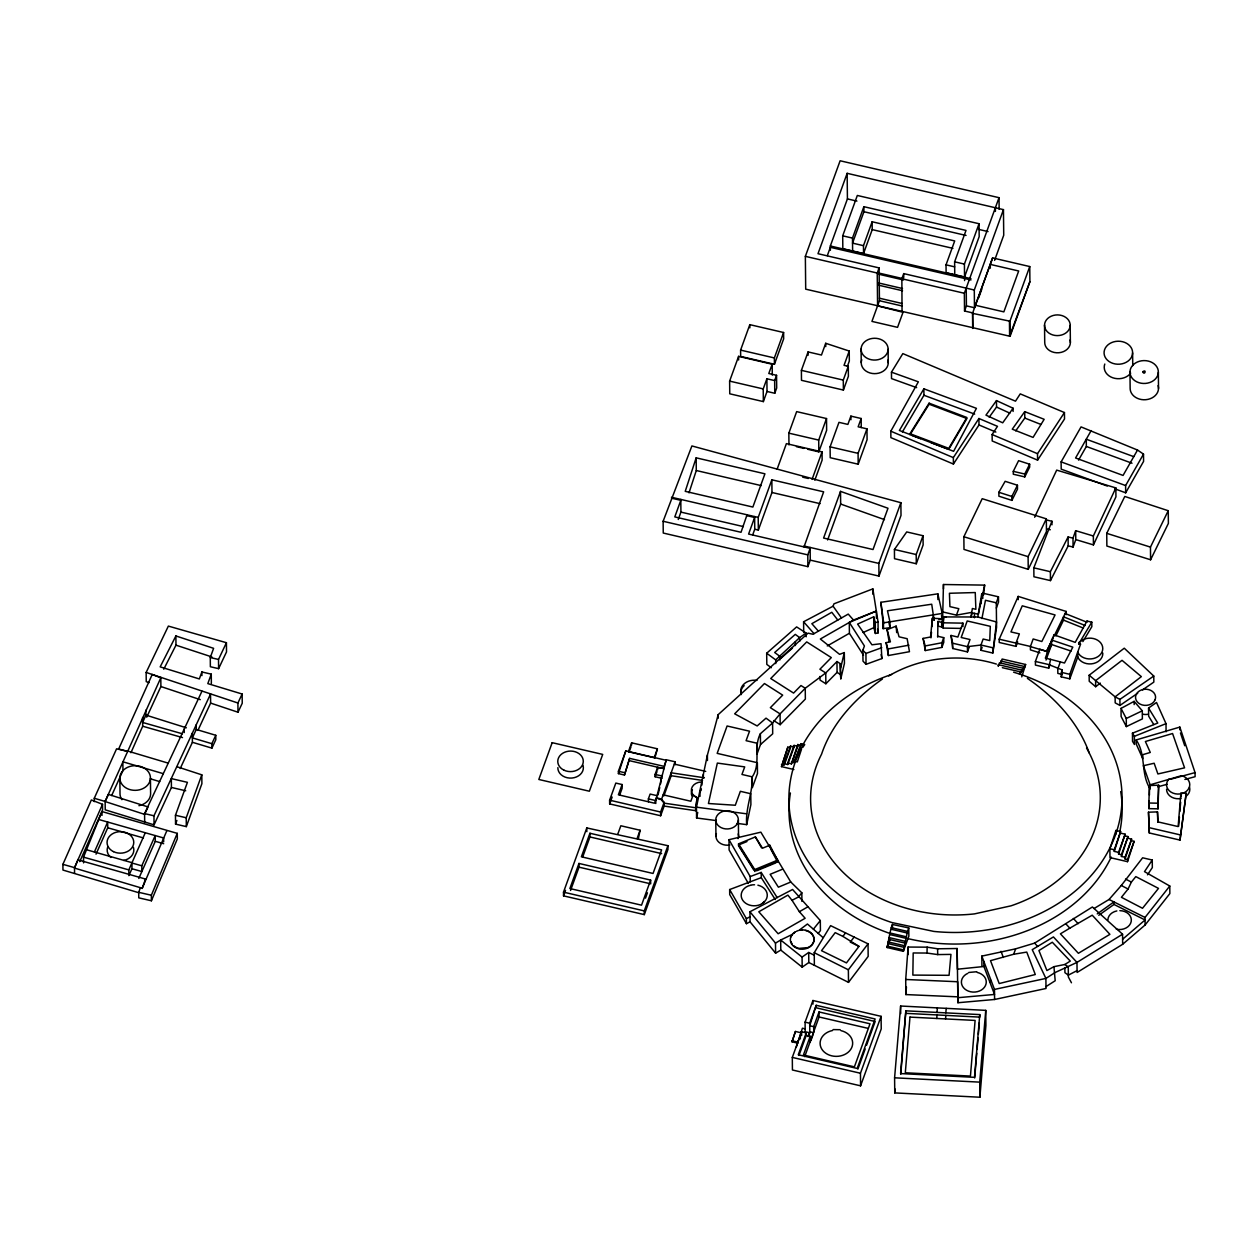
<?xml version="1.0" encoding="UTF-8"?>
<svg xmlns="http://www.w3.org/2000/svg" width="1258" height="1258" viewBox="0 0 1258 1258"><rect width="100%" height="100%" fill="white"/><g stroke="black" fill="none" stroke-linecap="round" stroke-linejoin="round"><path stroke-width="1.5" d="M927.036 953.045L913.182 952.966L912.852 975.092L949.067 975.312L950.954 954.397L937.697 954.586L927.036 953.045L927.13 947.164L908.087 947.054L905.713 979.479L905.87 994.575L957.825 996.839L957.668 981.743L905.713 979.479M937.682 637.146L937.933 621.468L941.676 622.348L941.723 626.971L937.981 626.107L937.933 621.468M946.158 617.159L942.698 616.357L943.453 584.514L984.668 585.112L983.552 594.877M1148.853 803.013L1149.497 785.542L1158.665 785.196L1158.052 808.831L1148.916 808.642L1148.853 803.013L1158.005 803.202L1158.052 808.831M1148.916 808.642L1149.199 800.89M1149.419 795.072L1149.497 785.542M1158.005 803.202L1158.665 785.196M905.87 994.575L906.436 986.932M1180.9 793.2L1178.133 826.569L1157.973 821.883L1157.486 811.882L1148.475 812.212L1149.309 832.969L1180.004 840.092L1186.2 793.311L1180.9 793.2L1180.947 796.912M1178.652 826.286L1179.422 817.008M1179.878 811.457L1180.649 802.179M894.595 1077.807L900.634 1006.023L985.753 1010.363L985.91 1025.459L979.888 1097.228L894.753 1092.903L894.595 1077.807L979.73 1082.132L979.888 1097.228M894.753 1092.903L895.083 1089.019M905.854 1010.834L900.586 1073.577L974.494 1077.335L979.762 1014.593L905.854 1010.834L900.775 1074.19M936.99 1012.423L937.367 1007.894M936.723 1018.477L937.021 1014.939M945.827 1012.863L946.205 1008.35M945.56 1018.917L945.843 1015.379M974.683 1077.949L976.758 1053.229M977.089 1049.424L978.032 1038.023M978.362 1034.218L979.322 1022.817M979.73 1082.132L985.753 1010.363M961.159 628.402L943.123 628.088L942.808 618.842L932.382 618.213L930.527 637.004L923.073 638.404L925.275 650.559L941.928 647.398L943.783 642.272L943.736 637.649L937.54 636.202M930.951 637.869L931.502 632.239M932.068 626.594L932.382 618.213M962.905 623.15L957.857 637.051L951.017 635.447L952.715 648.499L967.481 651.927L967.433 646.643L970.012 639.536L961.191 637.491L967.198 620.965L990.298 626.327L989.763 640.574L983.143 639.033L980.973 645.024L981.036 650.307L992.814 653.044L996.525 621.971L977.78 616.986L943.673 616.939L943.06 622.804L962.905 623.15L962.936 626.673M943.123 628.088L943.673 616.939M992.814 653.044L996.572 627.255L996.289 602.802L998.459 596.811L982.734 593.163L978.378 614.25L970.909 612.52L956.473 615.131L942.651 611.923M1180.004 840.092L1186.2 793.311M619.659 795.103L622.144 788.247L622.112 784.536L615.822 783.074L609.611 800.182L609.658 803.909L660.639 815.75L664.161 806.079L695.517 810.655L697.105 797.761L693.111 795.009L690.846 801.252L663.17 794.836M695.517 810.655L697.105 797.761M977.78 616.986L981.743 593.776L982.75 594.012L984.668 585.112M980.878 603.793L981.492 600.066M981.916 618.574L985.47 600.286L996.289 602.802M715.849 820.53L696.57 817.983L696.46 807.164L707.389 755.115L718.192 714.638L808.061 633.136L812.951 634.268L848.238 614.093L853.49 620.052L876.339 611.089L872.848 588.886L833.944 603.824L833.095 606.199L803.595 621.766L803.705 632.585M696.57 817.983L697.734 812.432M737.046 823.361L746.686 824.635C745.271 808.407 752.756 793.122 752.237 776.846C761.389 763.527 753.07 747.331 760.382 733.713L772.585 722.988L780.07 713.868L805.246 688.252L825.751 672.951L836.963 661.551L840.297 663.674L840.8 678.801L844.433 663.406L844.307 652.587L839.589 654.349L820.342 639.017L853.49 620.052M746.686 824.635L750.9 804.554L750.79 793.735L740.349 791.313L735.301 805.246L708.443 803.516L717.343 763.071L744.705 766.893L741.953 774.456L752.237 776.846L752.347 787.665L757.473 773.528L757.363 762.71L717.17 753.369L727.093 725.992L749.532 731.197L746.088 740.679L756.939 743.195L757.049 754.014L760.492 744.532L760.382 733.713M675.169 764.738L675.137 761.813L666.253 759.753L655.764 800.575L648.389 798.861L650.134 794.065L657.148 795.685M658.028 794.93L659.742 787.539M660.592 783.86L661.834 775.4M840.69 667.982L844.307 652.587M941.676 622.348L942.808 618.842M941.723 626.971L942.855 623.465M696.161 457.833L685.233 491.343L752.866 507.053L764.927 473.81L696.161 457.833L696.287 470.523L689.007 492.853M801.519 749.17L797.305 761.923L794.223 761.2L801.126 743.745L804.743 744.594L802.588 747.645M1109.886 848.741L1115.94 830.453L1120.611 831.538L1114.305 851.383L1118.551 852.358L1118.566 854.072L1121.413 854.732L1121.444 856.446L1125.029 857.28L1125.045 858.947L1127.498 859.513L1127.514 861.667L1109.981 857.594L1109.886 848.741L1114.289 849.763L1114.305 851.383M1114.289 849.763L1120.611 831.538M83.563 862.894L83.515 857.154L101.977 811.552L177.268 833.362L177.331 838.897L151.416 900.775L138.773 897.85L138.71 892.315L140.393 887.692L142.201 888.227L74.505 868.083L78.122 859.45M211.36 683.346L211.265 674.146L201.878 671.961L199.346 678.943L160.175 666.882L175.884 635.95L213.608 648.326L210.275 657.541L210.369 666.74L218.609 668.658L226.519 651.927L226.424 642.712L168.368 626.091L146.148 672.448L146.243 681.647L149.183 682.622M211.265 674.146L207.822 683.613L242.134 694.023L242.244 703.222L237.998 712.217L210.621 703.096L210.526 693.881M142.201 888.227L166.827 830.736M142.201 888.478L145.613 878.823M176.875 766.688L201.799 774.834L201.893 783.687L186.326 826.616L175.554 824.116L175.46 815.263L187.411 782.334L171.34 778.608L171.418 787.461L154.058 824.855L105.232 809.837L105.137 801.44L160.804 677.826L152.014 674.398M175.554 824.116L176.891 820.452M186.326 826.616L186.231 817.763L201.799 774.834M810.262 560.125L807.903 566.65L663.249 533.046L663.123 521.268L691.9 445.945L900.87 502.713L901.011 515.387L878.98 576.085L810.262 560.125L810.136 547.45M678.251 519.475L680.924 512.1L680.798 499.426M740.6 350.101L749.815 324.658L783.592 332.505L783.655 338.842L774.441 364.285L740.663 356.439L740.6 350.101L774.362 357.948L774.441 364.285M767.018 391.458L774.771 393.267L774.645 380.576L766.893 378.784L767.018 391.458L763.354 401.601L729.75 393.801L729.624 381.111L738.603 356.36L772.176 364.238L772.286 375.104M563.505 892.142L586.794 827.937L667.919 845.706L667.951 849.433L644.3 914.613L563.537 895.869L563.505 892.142L644.269 910.902L644.3 914.613M563.537 895.869L565.534 890.365M578.963 863.444L569.874 888.541L641.533 905.178L650.638 880.097L578.963 863.444L579.01 867.171L570.55 890.46M589.923 833.252L581.369 856.808L653.044 873.461L661.598 849.889L589.923 833.252L589.955 836.963L582.721 856.918M618.417 771.248L625.792 750.9L666.253 760.304L664.051 766.358L629.629 758.37L624.471 775.022L618.433 773.623L618.417 771.248L624.44 772.648M618.433 773.623L625.792 750.9M609.658 803.909L612.143 797.069M657.399 748.809L654.176 757.709L628.402 751.718L631.626 742.833L657.399 748.809L654.852 758.087M629.063 752.095L630.997 746.765M763.354 401.601L763.213 388.926L766.893 378.784M772.176 364.238L768.795 373.516L776.548 375.309L776.689 387.999L774.771 393.267M774.362 357.948L783.592 332.505M624.471 775.022L629.629 758.37M622.112 784.536L618.386 794.804L654.522 803.202L656.456 797.855L661.346 799.003L664.114 802.352L664.161 806.079M994.591 260.375L1003.727 235.215L1003.459 209.63L847.153 173.321L817.999 253.707L879.09 267.907L879.436 300.725L871.936 321.403L897.552 327.347L903.197 311.811M774.645 380.576L776.548 375.309M830.374 250.279L830.343 246.002L847.42 198.906L847.153 173.321M827.324 255.657L830.343 247.307L970.972 279.968M617.82 834.07L620.839 825.767L640.086 830.249L638.325 838.944M842.703 235.828L857.327 195.462L979.054 223.735L979.18 236.614L964.54 276.964L946.11 272.687L946.032 264.84L954.696 240.938L872.14 221.77L863.475 245.672L863.554 253.518L842.829 248.707L842.703 235.828L852.484 238.092L852.625 250.971M747.032 514.805L741.025 532.291L674.791 516.912L680.814 500.322L671.505 498.168M849.229 351.045L844.039 365.339L848.285 366.314L848.395 376.284L843.395 390.059L801.488 380.325L801.393 370.355L808.076 351.925L821.458 355.039L825.704 343.292L849.229 351.045L849.323 361.015L847.389 366.377M661.865 778.325L655.119 776.752L655.104 774.393L657.604 767.474L663.469 768.292M655.119 776.752L657.006 771.579M852.484 238.092L863.869 206.689L966.002 230.418L954.618 261.821L954.759 274.7M863.869 206.689L863.931 211.721L852.531 243.124L863.475 245.672M637.083 838.536L640.086 830.249M754.627 516.566L754.753 529.241L758.338 530.074L758.212 517.4L771.846 479.801L823.644 491.831L804.004 546.931M788.97 444.923L788.845 433.145L796.66 411.618L826.522 418.552L826.632 430.33L818.832 451.858L807.636 449.248M752.74 534.776L754.753 529.241M777.098 469.25L786.392 443.634L822.04 451.905L822.134 460.066L814.822 480.194M758.338 530.074L771.972 492.491L771.846 479.801M695.485 807.73L664.13 803.154L661.362 799.805L675.137 761.813M663.862 795.921L671.19 775.73L671.159 772.805L704.37 777.79M660.639 815.75L660.607 812.023L664.114 802.352M863.554 253.518L872.219 229.616L872.14 221.77M645.48 898.149L647.43 892.787M644.269 910.902L667.919 845.706M966.223 288.129L966.411 305.867L974.478 307.738L974.29 290.016L903.731 273.615L901.86 278.757L902.049 312.047L877.581 305.867L877.235 273.033L879.09 267.907M818.832 451.858L818.706 440.08L826.522 418.552M843.395 390.059L843.285 380.089L848.285 366.314M812.086 479.361L822.04 451.905M861.164 418.505L858.145 426.808L866.966 428.852L867.077 439.718L858.192 464.202L830.217 457.708L830.091 446.842L838.976 422.342L847.876 424.418L850.88 416.115L861.164 418.505L861.258 427.563M807.903 566.65L807.778 554.872L810.136 548.346L748.604 534.068L754.627 517.463L747.048 515.701M840.517 491.375L823.597 538.047L873.021 549.526L887.991 508.248L840.517 491.375L840.659 504.049L827.622 539.949M858.192 464.202L858.082 453.336L866.966 428.852M793.861 769.503L781.485 766.625L787.838 747.142L790.496 747.755L784.756 763.575M781.485 766.625L787.838 747.142M964.587 280.597L964.414 264.086L979.054 223.735M784.096 763.669L790.48 746.088L794.097 746.938L787.728 764.518L784.096 763.669L784.111 765.336L781.47 764.722M787.712 763.008L794.081 745.428L797.792 746.293L791.424 763.858L787.712 763.008L787.728 764.518M791.424 763.858L797.776 744.532L801.142 745.302L801.126 743.745M972.859 327.992L972.701 312.896L964.54 311.009L964.351 293.271L999.025 197.679L840.124 160.772L805.356 256.349L805.702 289.167L1010.095 336.295L1029.909 281.65L1029.752 266.554L992.562 257.906L974.478 307.738M964.54 311.009L966.411 305.867M974.29 290.016L1003.459 209.63M878.98 576.085L878.855 563.411L900.87 502.713M972.686 328.448L972.528 313.352L992.641 257.921M978.677 297.8L981.806 289.183M862.862 650.26L864.419 645.967L849.292 622.411L876.339 611.042L878.037 621.987L878.147 632.853L875.379 633.482L873.838 627.663L873.728 616.797L857.61 624.078L871.951 644.804L881.04 643.703L881.874 658.563L866.039 664.318L862.988 661.126L862.862 650.26L865.929 653.452L866.039 664.318M932.949 615.162L934.112 620.383L931.722 604.217L887.472 610.79L889.956 621.892L890.019 627.632L883.132 628.654L883.525 621.704L880.867 602.299L937.839 593.839L942.211 613.432L942.273 619.172L939.003 619.659M883.132 628.654L883.525 621.704M916.296 563.757L916.201 554.542L923.026 535.719L906.719 531.93L894.422 549.479L894.517 558.694L916.296 563.757L923.136 544.918L923.026 535.719M1010.095 336.295L1009.938 321.199L1029.752 266.554M797.729 1041.121L797.745 1043.134L792.037 1041.813L795.418 1031.466L801.126 1032.787M792.037 1041.813L795.418 1031.466M941.928 647.398L941.88 642.775L943.736 637.649M805.199 1032.724L805.089 1022.156L812.935 1000.503L881.087 1016.338L881.229 1028.918L860.582 1085.827L792.43 1069.992L792.304 1057.412L801.598 1031.764L806.221 1032.834L806.236 1035.35L798.956 1055.462M956.473 615.131L958.816 608.683L949.916 606.623L949.428 593.273L975.249 592.549L975.878 609.312L972.371 608.51L970.956 616.955L971.931 614.266M806.221 1032.834L798.264 1054.77L857.185 1068.451L875.128 1018.996L816.206 1005.299L809.696 1023.226L809.806 1032.787L808.642 1035.994M816.206 1005.299L809.727 1025.742L813.69 1026.67L813.753 1032.708L809.79 1031.78L808.045 1036.592M806.236 1035.35L810.215 1036.277L803.422 1055.006L854.402 1066.847L870.017 1023.792L819.037 1011.951L813.69 1026.67M804.711 1056.626L819.084 1016.983L819.037 1011.951M810.86 1040.712L813.171 1034.312M967.481 651.927L969.415 646.596M981.036 650.307L982.121 647.32M996.352 608.086L998.522 602.095L998.459 596.811M891.277 927.649L892.425 924.473L908.763 927.932L908.858 936.188L903.37 951.315L887.126 947.541L889.956 932.98L891.277 927.649L907.505 931.407L903.37 951.315M887.126 947.541L890.114 939.317M907.505 931.407L908.763 927.932M857.877 1069.143L865.19 1048.983M866.51 1045.319L875.159 1021.512L816.222 1007.815M860.582 1085.827L860.456 1073.247L881.087 1016.338M1066.171 614.706L1066.139 611.435L1018.209 596.402L999.198 639.206L999.229 642.476L1016.039 646.376L1017.675 641.879M1019.546 674.382L1020.458 671.866L1002.374 667.684M1021.763 676.867L1025.616 664.491L1002.123 659.035L1000.802 662.651L1000.786 661L1024.279 666.457L1023.006 669.948L1022.99 668.234L999.497 662.777L998.239 666.268L998.223 664.649L1021.716 670.105L1020.474 673.533L1020.458 671.866M1039.863 652.839L1030.428 649.883L1030.396 646.612L1033.164 638.97L1041.844 641.517L1055.069 614.958L1022.267 605.821L1010.945 631.925L1019.357 633.875L1016.008 643.105L1016.039 646.376M1022.99 668.234L1021.732 671.725L1021.716 670.105M1025.616 664.491L1024.295 668.108L1024.279 666.457M1046.735 520.041L1051.924 521.237L1033.824 567.845L1033.919 576.762L1050.477 580.598L1068.184 545.893L1073.09 547.026L1072.995 538.125L1075.684 530.687L1093.344 535.987L1093.438 544.903L1075.779 539.588L1075.684 530.687M1073.09 547.026L1075.779 539.588M1049.974 664.711L1048.716 668.171L1035.428 665.089L1035.397 661.456L1039.831 649.222L1046.514 651.314L1030.396 646.612M1046.011 660.041L1051.625 644.536L1051.578 640.008L1054.094 634.834L1075.213 642.366L1086.991 621.043L1091.787 622.16L1091.834 626.688L1082.871 641.596M1051.578 640.008L1072.807 647.147L1064.504 663.013L1050.572 659.349L1048.716 668.171M1060.274 662.038L1057.789 668.879L1057.836 673.407L1062.082 674.398L1061.186 676.835L1069.835 678.833L1077.76 657.006L1077.697 652.021L1078.908 654.129A12.926 10.41 -0.6 0 0 1097.652 656.818A12.926 10.41 -0.6 0 0 1099.429 641.533A12.926 10.41 -0.6 0 0 1080.37 641.501C1075.165 644.065 1083.861 645.055 1078.641 643.577M1061.186 676.835L1062.035 669.869L1048.685 664.554L1035.397 661.456M1069.835 678.833L1069.787 674.304L1080.606 644.033M989.889 982.168L990.628 980.139M1013.681 954.256L1026.764 952.086L1035.287 974.525L999.198 983.552L990.502 960.656L1013.681 954.256L1015.631 948.846L1034.611 943.123L1092.384 906.987L1122.561 934.207L1122.671 944.271L1077.084 972.481L1076.974 962.417L1053.418 936.927L1032.236 949.68L1045.901 978.425L1045.996 988.489L994.591 999.481L957.92 1002.736L957.149 948.516L937.603 948.784L927.13 947.164M1118.551 852.358L1125.139 834.196L1120.626 833.142M1118.566 854.072L1125.139 834.196M1121.413 854.732L1128.001 836.57L1125.155 835.91M1121.444 856.446L1128.001 836.57M1125.029 857.28L1131.618 839.117L1128.033 838.284M1125.045 858.947L1131.618 839.117M1127.498 859.513L1134.087 841.35L1131.634 840.769M1127.514 861.667L1134.087 841.35M794.93 761.011L800.45 747.048M151.416 900.775L151.353 895.24L177.268 833.362M138.616 892.677L62.963 870.064L62.9 864.34L91.347 799.962L102.511 804.302L102.574 810.026L79.757 861.62M74.568 873.366L74.505 867.627L102.511 804.302M118.551 749.265L152.029 674.901M145.865 710.172L145.912 715.094L142.641 722.454L182.473 733.807M130.926 752.74L142.689 726.228L142.594 717.532M94.397 851.98L107.669 822.04L107.732 827.78L96.017 854.182M86.236 849.653L132.011 862.689L131.933 868.728L128.866 875.631L128.819 869.891L145.283 832.749M131.933 868.728L141.855 871.542L141.792 865.803L155.206 835.579L155.269 841.303L138.789 878.461M94.319 801.645L94.271 798.28L116.585 748.809L127.703 751.403L118.551 748.966M111.663 795.543L122.954 770.541L122.859 761.782L163.304 773.67M146.73 717.17L160.898 686.538L160.804 677.323M154.058 824.855L153.963 815.797L210.526 694.039M196.217 724.828L196.264 729.451L192.364 737.88L211.863 743.698L211.91 748.133L192.411 742.299L192.301 733.241M180.208 768.544L192.411 742.299M197.899 730.458L210.621 703.096M211.863 743.698L215.763 735.285L196.264 729.451M211.91 748.133L215.81 739.704L215.763 735.285M1034.642 517.227L1056.689 470.115L1115.846 487.915L1115.94 496.816L1093.438 544.903M1093.344 535.987L1115.846 487.915M144.686 822.669L144.576 813.611L201.972 691.177M147.768 807.589L144.591 814.366L105.137 801.535L108.361 794.396L147.768 806.834M237.998 712.217L237.904 703.002L242.134 694.023M218.609 668.658L218.515 659.444L226.424 642.712M1128.08 889.013L1131.382 882.094L1135.801 876.606L1158.492 888.384L1142.516 908.276L1121.413 897.3L1128.08 889.013L1121.303 885.49L1109.053 899.486L1094.067 908.512M963.864 536.741L982.199 498.687L1046.326 518.846L1046.467 531.521L1028.242 569.339L963.99 549.416L963.864 536.741L1028.101 556.665L1028.242 569.339M1028.101 556.665L1046.326 518.846M1046.514 651.314L1051.594 640.904L1045.351 658.138L1050.572 659.349M1046.53 651.66L1053.276 637.822M1066.139 611.435L1054.11 636.092L1054.094 634.834M1047.411 653.201L1051.625 644.536L1071.093 651.078M1055.855 635.872L1063.529 620.115L1063.497 616.797L1085.198 625.525M1106.741 533.345L1124.778 496.454L1168.242 510.717L1168.383 523.391L1150.598 559.779L1106.867 546.035L1106.741 533.345L1150.457 547.104L1150.598 559.779M1150.457 547.104L1168.242 510.717M1013.272 471.357L1018.603 460.664L1029.642 464.218L1029.673 467.08L1024.783 476.892L1013.303 474.235L1013.272 471.357L1024.751 474.03L1024.783 476.892M1011.904 500.385L1011.857 496.454L1017.455 485.242L1005.142 481.311L998.852 492.287L998.899 496.202L1011.904 500.385L1017.486 489.173L1017.455 485.242M1024.751 474.03L1029.642 464.218M163.76 669.209L175.978 645.165L175.884 635.95M1050.477 580.598L1050.383 571.698L1068.089 536.977L1072.995 538.125M890.821 431.211L918.356 381.819L891.466 372.164L902.835 353.608L1015.489 401.176L1020.254 393.88L1064.441 412.545L1064.52 418.977L1037.583 460.145L992.2 440.976L992.122 434.545L997.484 426.336L978.928 418.505L953.344 457.613L953.422 464.045L890.884 437.642L890.821 431.211L953.344 457.613M1107.26 486.044L1061.202 469.14L1061.123 461.89L1081.047 426.902L1137.515 450.049L1143.506 454.122L1143.585 461.371L1125.674 492.806L1114.619 488.749M1091.158 430.613L1075.574 457.991L1123.064 475.43L1137.515 450.049M1078.562 460.129L1086.346 446.464L1086.267 439.215L1133.757 456.638M1125.674 492.806L1125.611 485.557L1143.506 454.122M923.875 388.816L899.391 430.472L953.611 451.308L976.428 408.347L923.875 388.816L923.938 395.264L902.395 431.919M949.711 447.769L966.899 418.537L929.127 404.211L929.112 403.173L966.883 417.499L948.752 448.367L910.006 433.68L929.112 403.173M1078.656 644.033L1091.787 622.16M814.366 965.295L814.24 952.715L830.61 925.636L868.036 943.83L868.162 956.41L848.505 982.372L808.815 962.527L802.179 967.15L780.793 950.089L780.683 940.025L792.383 934.364A11.731 9.451 -0.6 0 0 791.14 936.691M910.021 434.702L929.127 404.211M953.422 464.045L978.991 424.952L978.928 418.505M1037.583 460.145L1037.52 453.698L1064.441 412.545M1121.303 885.49L1142.626 857.799L1152.249 860.032L1152.328 867.58L1147.485 874.829M1152.249 860.032L1144.497 871.637L1169.783 886.025L1169.861 893.573L1145.11 924.992L1122.671 944.271M793.484 933.31L794.584 932.335M1013.067 408.221L1002.705 422.814L985.957 415.14L996.478 400.61L1013.067 408.221L1013.099 411.445M1024.735 411.633L1012.265 429.182L1033.07 437.407L1044.156 419.307L1024.735 411.633L1024.798 418.065L1015.741 430.834M989.181 417.231L996.54 407.057L996.478 400.61M842.891 936.392L858.978 946.378L846.461 962.905L821.521 950.686L835.202 932.634L842.891 936.392L845.502 932.933M854.135 937.021L850.282 942.116L858.978 946.378M848.505 982.372L848.364 969.792L868.036 943.83M1145.11 924.992L1145.032 917.444L1169.783 886.025M813.391 929.19L820.31 920.573L792.587 889.485L749.941 911.751L750.051 921.815L775.604 953.187L780.793 950.089M818.109 933.515L820.42 930.637L820.31 920.573M748.368 883.478L729.105 849.952L728.995 839.699L760.854 832.167L790.795 882.015L801.833 892.834L798.39 897.001L792.021 900.303L787.901 895.114L758.81 911.783L778.136 933.75L805.136 918.277L799.365 911.704L792.021 900.303M773.701 720.567L780.18 724.687L805.356 699.071L805.246 688.252L800.984 685.547L793.578 693.079L770.729 678.518L806.708 641.91L831.318 657.604L819.901 669.225L825.751 672.951L825.861 683.77L820.012 680.043L819.964 676.442M825.861 683.77L837.073 672.37L836.963 661.551M762.552 903.275L764.314 901.514M1169.028 779.079L1168.226 779.881A11.621 9.372 -0.6 0 0 1173.006 793.122A11.621 9.372 -0.6 0 0 1188.983 788.074A11.621 9.372 -0.6 0 0 1181.435 775.699L1150.127 784.819L1150.174 788.892C1140.346 773.544 1146.447 754.863 1136.163 739.94L1179.831 727.093L1195.053 772.601L1195.1 776.689L1184.879 779.457M793.295 933.452L794.223 932.571L792.037 934.725A11.872 9.577 -0.6 0 0 798.846 948.862C805.136 950.419 813.517 946.975 814.052 939.836A11.872 9.577 -0.6 0 0 805.513 930.464M771.311 667.731L766.814 664.413L766.688 653.232L796.629 626.909L806.142 633.073L806.189 636.8M775.746 663.611L775.699 659.884L799.648 637.602L806.142 633.073M780.668 658.484L792.446 648.137M760.492 744.532L772.695 733.807L772.585 722.988L766.028 718.145L757.159 725.945L734.672 713.821L764.455 683.534L782.68 695.139L770.352 707.672L780.07 713.868L780.18 724.687M1122.623 939.239L1145.063 919.96L1113.975 904.455L1098.784 915.289M882.424 679.005C855.88 697.655 832.025 722.91 821.584 754.14A144.843 116.727 -0.6 0 0 974.478 913.89L1010.992 905.839A144.843 116.727 -0.6 0 0 1086.535 748.085M1100.325 683.11L1095.671 686.711L1089.224 681.27L1089.161 675.231L1124.259 648.2L1153.775 676.065L1153.838 682.103L1142.547 689.871M798.814 930.495L807.432 924.001L822.921 937.477M796.471 931.282L798.107 930.605M1097.243 913.858L1113.943 901.939L1113.975 904.455M1153.759 724.529L1148.648 716.179L1148.554 708.034L1156.511 702.483L1166.009 723.649L1166.087 731.794M802.179 967.15L802.069 957.086L808.705 952.463L814.256 955.231M1089.161 675.231L1115.123 696.838L1115.186 702.876L1119.966 705.423L1119.903 699.385L1153.775 676.065M1119.966 705.423L1137.704 693.205M1045.98 986.618L1055.195 980.737L1053.937 966.663L1064.834 964.493L1070.291 961.081L1052.301 942.242L1038.935 950.545L1046.908 970.547L1053.937 966.663M1122.561 934.207L1076.974 962.417L1055.116 972.528L1045.901 978.425L994.48 989.417L994.591 999.481M1069.819 928.168L1060.415 933.829L1078.389 953.297L1109.902 934.332L1092.211 915.195L1069.819 928.168L1066.108 924.158M775.604 953.187L775.494 943.123L780.683 940.025L802.069 957.086M793.971 932.76L795.669 931.769M827.261 645.936L849.402 633.277L849.292 622.411M799.365 911.704L808.108 906.688M1121.02 708.396L1134.134 701.351L1142.295 710.801L1142.374 718.9L1126.35 726.589L1121.114 716.494L1121.02 708.396L1126.272 718.491L1126.35 726.589M1077.068 970.61L1068.341 975.139L1064.928 972.686L1064.866 967.764M750.051 921.815L746.434 923.687L746.387 918.655L750.004 916.783M1126.272 718.491L1142.295 710.801M888.73 675.955C921.029 656.928 960.672 653.169 996.367 664.067M863.098 632.522L873.838 627.663M790.795 882.015L778.388 887.189L770.148 874.31L782.586 869.184M753.762 869.938L738.572 845.816L738.556 843.851L755.382 836.916L762.505 848.222L769.786 845.219L777.617 860.158L777.633 862.123L770.682 848.851M746.985 841.539L738.556 844.999L754.769 870.74L777.633 861.321M754.784 871.542L754.753 869.577L777.617 860.158M756.545 870.819L775.887 862.846M1132.452 733.194L1134.37 736.323L1134.449 744.484L1132.53 741.355L1132.452 733.194L1157.769 723.051L1148.554 708.034M1134.37 736.323L1166.009 723.649M887.094 629.708L896.121 626.122L899.045 636.815L907.144 638.702L909.471 651.691L888.384 655.512L886.104 642.649L890.412 641.863L887.094 629.708L889.076 641.423M750.24 881.795L750.193 876.559L761.2 872.423L777.208 897.646M746.434 923.687L729.719 894.58L729.656 889.548L761.263 877.659L761.2 872.423M865.929 653.452L881.764 647.697M701.366 788.876L701.02 790.669M750.539 885.27L747.975 886.072A13.052 10.52 -0.6 0 0 742.786 900.366A13.052 10.52 -0.6 0 0 760.508 904.486L763.244 902.851A13.052 10.52 -0.6 0 0 757.898 885.176M968.786 972.465L976.727 971.742M1170.805 779.205L1195.053 772.601M1157.737 786.832L1167.188 784.269M981.932 966.175L981.822 956.111L1015.631 948.846M875.379 633.482L875.269 622.616L878.037 621.987M925.275 650.559L925.228 645.936L941.88 642.775M888.384 655.512L887.834 649.002L908.921 645.181M942.211 613.432L883.069 622.93M957.92 1002.736L957.857 997.704L994.528 994.449L983.913 966.506L957.417 969.21L957.149 948.516M802.447 930.087L799.616 930.134A11.731 9.451 -0.6 0 1 813.328 935.858A11.731 9.451 -0.6 0 1 808.013 947.589L799.097 948.39A11.731 9.451 -0.6 0 1 793.908 945.874M833.126 1029.594L840.202 1029.704M905.87 1013.35L979.793 1017.109L979.762 1014.593M696.46 807.164L746.576 813.816M671.19 775.73L702.546 780.432M972.528 313.352L1009.938 321.199M847.42 198.906L856.918 201.107M978.535 229.365L988.049 231.566M863.931 211.721L966.065 235.45M872.219 229.616L952.904 248.361M954.618 261.821L964.414 264.086M1029.909 281.65L1009.608 336.169L1009.451 321.073M946.032 264.84L954.665 266.853M830.343 246.002L970.956 278.663M878.965 273.08L903.527 278.789M805.356 256.349L877.235 273.033M901.86 278.757L964.351 293.271M878.98 274.275L903.543 279.984M975.375 305.269L1003.853 311.874L1018.681 270.989L990.203 264.384L990.329 268.174M877.927 282.814L902.505 288.522M877.958 285.031L902.521 290.74M879.405 298.209L902.159 303.493M879.436 300.725L902.175 306.008M801.393 370.355L843.285 380.089M729.624 381.111L763.213 388.926M788.845 433.145L818.706 440.08M830.091 446.842L858.082 453.336M796.44 446.653L803.893 448.383M1046.829 528.942L1050.288 529.744M802.714 477.191L808.344 478.496M696.287 470.523L761.232 485.604M771.972 492.491L820.074 503.656M1033.824 567.845L1050.383 571.698M671.489 497.256L758.212 517.4M894.422 549.479L916.201 554.542M680.924 512.1L743.384 526.599M803.988 546.019L878.855 563.411M663.123 521.268L807.778 554.872M999.198 639.206L1030.444 646.455M992.766 647.76L980.973 645.024L967.433 646.643L952.668 643.215L951.017 635.447M1061.139 672.307L1069.787 674.304M1148.475 812.212L1149.246 827.685L1179.957 834.809M791.408 762.096L794.238 762.757L794.223 761.2M674.319 764.093L705.707 771.39M210.275 657.541L218.515 659.444M629.66 760.728L664.082 768.732M655.104 774.393L661.834 775.966M659.727 799.428L656.456 797.855M609.611 800.182L660.607 812.023M589.955 836.963L661.629 853.616M891.293 929.3L907.521 933.074M889.956 932.98L906.185 936.754M889.972 934.584L906.2 938.358M888.903 937.525L905.131 941.298M579.01 867.171L650.685 883.824L650.638 880.097M888.919 939.349L905.162 943.107M888.006 941.896L904.235 945.654M888.022 943.594L904.25 947.368M887.11 946.079L903.354 949.853M171.418 787.461L185.712 790.779M175.46 815.263L186.231 817.763M144.576 813.611L153.963 815.797M819.084 1016.983L868.193 1028.384M805.089 1022.156L809.696 1023.226M805.12 1028.855L802.415 1028.226L796.345 1047.018M805.183 1031.717L809.806 1032.787M792.021 1040.806L797.745 1042.127M138.71 892.315L151.353 895.24M792.304 1057.412L860.456 1073.247M83.515 857.154L128.819 869.891M78.138 859.906L145.613 879.075M62.9 864.34L74.505 867.627M142.689 726.228L182.504 737.581M99.067 819.587L163.619 837.97L163.666 841.869M107.732 827.78L143.459 837.954M155.269 841.303L163.682 843.709M131.87 862.988L141.792 865.803M94.271 798.28L105.137 801.44M150.535 778.844L159.719 781.611M127.703 751.042L168.242 763.15M145.912 715.094L186.341 727.8M998.852 492.287L1011.857 496.454M175.978 645.165L211.91 656.943M146.148 672.448L237.904 703.002M160.898 686.538L200.274 699.652M840.659 504.049L884.484 519.633M916.642 387.621L891.529 378.595L891.466 372.164M1086.346 446.464L1132.011 463.227M1061.123 461.89L1125.611 485.557M923.938 395.264L974.683 414.118M911.783 435.378L920.589 438.712M931.156 442.722L946.991 448.729M1024.798 418.065L1040.696 424.355M1065.133 613.495L1087.006 622.254L1086.991 621.043M1063.529 620.115L1083.421 628.119M978.991 424.952L995.864 432.076M992.122 434.545L1037.52 453.698M996.54 407.057L1009.812 413.143M1109.053 899.486L1145.032 917.444M814.24 952.715L848.364 969.792M1125.548 879.059L1131.382 882.094M1119.903 699.385L1115.123 696.838L1141.352 676.631L1122.026 660.324L1095.608 680.672L1095.671 686.711M837.073 672.37L840.407 674.492L840.8 678.801M1064.834 964.493L1068.262 966.93L1068.372 976.994L1071.454 982.781M766.688 653.232L775.699 659.884M1027.424 678.376C1054.251 696.822 1078.122 721.903 1089.224 752.976M1073.341 918.45L1078.153 923.655M1034.611 943.123L1037.661 946.409M818.392 631.154L811.85 623.685L831.79 612.284L837.797 620.068M803.595 621.766L814.02 633.655M749.941 911.751L775.494 943.123M833.095 606.199L841.46 617.961M849.402 633.277L863.523 655.261M761.263 877.659L775.258 899.549M761.499 847.766L755.382 836.916M738.556 843.851L754.753 869.577M728.995 839.699L750.193 876.559M729.656 889.548L746.387 918.655M1077.556 656.645L1078.955 659.113A12.926 10.41 -0.6 0 0 1093.705 663.469A12.926 10.41 -0.6 0 0 1102.81 653.091M1001.006 951.315L1003.334 957.448M981.822 956.111L994.48 989.417M1150.127 784.819L1143.349 765.729L1154.152 763.244L1157.895 773.969L1184.564 767.836L1172.566 733.524L1145.393 741.512L1150.284 752.457L1142.767 754.674L1142.814 758.747L1136.21 744.013L1136.163 739.94M1180.476 732.989L1184.737 745.727M923.073 638.404L925.228 645.936M886.104 642.649L887.834 649.002M873.728 616.797L875.269 622.616M941.471 615.618L942.273 619.172M888.777 622.081L890.019 627.632M881.15 654.569L881.874 658.563M877.581 629.204L878.147 632.853M883.572 627.428L880.867 602.299M896.121 626.122L896.687 632.632M1157.785 822.166L1157.486 811.882M937.603 948.784L937.697 954.586M1179.831 727.093L1179.847 729.797M1158.351 372.242A14.2 11.448 -0.6 0 1 1136.776 381.834A14.2 11.448 -0.6 0 1 1137.342 362.021A14.2 11.448 -0.6 0 1 1158.351 372.242L1158.524 388.549M1149.246 827.685L1149.309 832.969M1132.609 352.932A14.278 11.511 -0.6 0 1 1110.924 362.587A14.278 11.511 -0.6 0 1 1111.49 342.648A14.278 11.511 -0.6 0 1 1132.609 352.932L1132.75 365.622M1134.134 701.351L1134.166 704.59M1129.967 371.818L1130.14 388.124A14.2 11.448 -0.6 0 0 1145.865 399.698A14.2 11.448 -0.6 0 0 1158.115 385.577M1115.94 830.453L1115.972 833.991M1070.196 325.445A12.832 10.347 -0.6 0 1 1050.697 334.125A12.832 10.347 -0.6 0 1 1051.201 316.198A12.832 10.347 -0.6 0 1 1070.196 325.445L1070.385 342.663M1068.089 536.977L1068.184 545.893M1062.035 669.869L1062.082 674.398M1051.924 521.237L1051.971 524.806M1044.533 325.067L1044.722 342.27A12.832 10.347 -0.6 0 0 1058.921 352.743A12.832 10.347 -0.6 0 0 1070.023 339.974M1018.209 596.402L1018.241 599.673M999.025 197.679L999.151 209.268M995.377 207.743L995.408 211.407M982.734 593.163L982.797 598.446M981.743 593.776L981.79 598.21M983.866 961.474L983.913 966.506M974.415 613.338L974.463 617.757M952.668 643.215L952.715 648.499M943.453 584.514L943.484 588.948M937.839 593.839L937.902 599.563M903.731 273.615L903.763 277.405M908.087 947.054L908.166 954.602M900.634 1006.023L900.712 1013.571M888.117 349.362A13.508 10.897 -0.6 0 1 867.58 358.499A13.508 10.897 -0.6 0 1 868.114 339.629A13.508 10.897 -0.6 0 1 888.117 349.362L888.258 362.949M892.425 924.473L892.457 927.775M876.339 611.042L876.417 618.307M872.848 588.886L872.895 594.295M861.101 348.969L861.243 362.556M850.88 416.115L850.927 419.747M840.297 663.674L840.407 674.492M825.704 343.292L825.751 346.61M808.076 351.925L808.108 355.243M812.935 1000.503L812.982 1004.104M810.215 1036.277L810.278 1042.316M808.705 952.463L808.815 962.527M799.695 641.328L799.648 637.602L795.276 634.378L774.676 652.493L779.803 656.283L779.834 660.01M801.833 892.834L801.912 901.388M801.598 1031.764L801.645 1035.586M801.126 1031.78L801.142 1033.793M797.776 744.532L797.792 746.293M800.292 1035.397L800.324 1038.919M795.355 641.816L795.386 645.543M794.081 745.428L794.097 746.938M790.48 746.088L790.496 747.755M769.786 845.219L769.802 847.184M749.815 324.658L749.862 327.819M738.603 356.36L738.635 359.992M738.367 820.027A11.306 9.105 -0.6 0 1 721.196 827.67A11.306 9.105 -0.6 0 1 721.652 811.882A11.306 9.105 -0.6 0 1 738.367 820.027L738.54 836.271M718.192 714.638L718.224 718.239M715.771 819.697L715.944 835.941M707.389 755.115L707.452 760.524M703.348 774.378L703.379 778.262M701.917 781.139L701.964 785.008M699.951 790.543L700.014 796.345M661.346 799.003L661.362 799.805M657.604 767.474L657.635 769.849M655.764 799.774L655.795 803.5M648.389 798.861L648.42 801.786M631.626 742.833L631.642 744.988M586.794 827.937L586.826 831.664M201.878 671.961L201.925 675.64M184.234 729.042L184.266 732.565M150.441 778.246A15.3 12.328 -0.6 0 1 127.2 788.577A15.3 12.328 -0.6 0 1 127.813 767.223A15.3 12.328 -0.6 0 1 150.441 778.246L150.614 793.94A15.3 12.328 -0.6 0 1 138.93 805.686M119.856 777.79L120.013 793.484A15.3 12.328 -0.6 0 0 121.9 799.679M101.977 811.552L102.008 815.388M738.226 833.912A11.306 9.105 -0.6 0 1 738.084 838.63M729.923 844.951A11.306 9.105 -0.6 0 1 716.4 833.598M1189.502 787.131A11.621 9.372 -0.6 0 1 1186.231 796.125M1180.963 798.484A11.621 9.372 -0.6 0 1 1166.591 789.222M1147.752 714.308A10.033 8.083 -0.6 0 1 1142.563 714.119M691.947 796.015A10.19 8.208 -0.6 0 1 692.387 789.741M697.105 797.603A10.19 8.208 -0.6 0 1 691.523 788.703A10.19 8.208 -0.6 0 1 700.769 782.02M133.458 847.42A13.351 10.756 -0.6 0 1 123.646 860.456M110.846 857.484A13.351 10.756 -0.6 0 1 107.685 847.043M583.004 765.367A12.753 10.268 -0.6 0 1 571.981 778.042A12.753 10.268 -0.6 0 1 557.86 767.647M1130.69 373.154A14.278 11.511 -0.6 0 1 1112.732 377.762A14.278 11.511 -0.6 0 1 1104.791 364.034M887.881 360.134A13.508 10.897 -0.6 0 1 874.436 373.642A13.508 10.897 -0.6 0 1 861.777 359.741M740.758 693.52A13.508 10.882 -0.6 0 1 744.154 685.641M741.387 694.558A13.508 10.882 -0.6 0 1 756.97 680.421M1120.705 791.565A166.591 134.26 -0.6 0 1 1119.714 832.073M1111.207 857.091A166.591 134.26 -0.6 0 1 906.845 938.358M890.145 933.515A166.591 134.26 -0.6 0 1 790.401 792.996M1119.872 910.65A11.731 9.451 -0.6 0 1 1131.194 921.516A11.731 9.451 -0.6 0 1 1116.318 929.19M1107.873 919.928A11.731 9.451 -0.6 0 1 1116.837 910.934M977.309 972.45A12.438 10.017 -0.6 0 1 984.448 987.263A12.438 10.017 -0.6 0 1 964.839 989.04A12.438 10.017 -0.6 0 1 967.858 973.315M792.1 943.877A11.731 9.451 -0.6 0 1 790.999 941.582M751.152 885.082A13.052 10.52 -0.6 0 1 754.533 884.767M840.957 1030.632A16.291 13.13 -0.6 0 1 849.512 1050.965A16.291 13.13 -0.6 0 1 822.826 1050.572A16.291 13.13 -0.6 0 1 832.529 1030.506M1013.586 672.197A166.591 134.26 -0.6 0 1 1117.12 829.981A166.591 134.26 -0.6 0 1 933.845 931.423L891.828 922.539A166.591 134.26 -0.6 0 1 788.876 798.956A166.591 134.26 -0.6 0 1 891.576 674.461M909.974 1017.109L905.304 1072.775L970.437 1076.077L975.107 1020.427L909.974 1017.109M1142.767 371.708C1144.56 376.284 1147.044 368.5 1142.767 371.708M552.168 742.676L538.817 779.473L589.357 791.219L602.708 754.407L552.168 742.676M1155.096 699.763L1153.979 701.681A10.033 8.083 -0.6 0 1 1137.059 701.634A10.033 8.083 -0.6 0 1 1144.324 689.29A10.033 8.083 -0.6 0 1 1155.096 699.763M113.472 851.635A13.351 10.756 -0.6 0 0 133.757 842.608A13.351 10.756 -0.6 0 0 114.006 833A13.351 10.756 -0.6 0 0 113.472 851.635M563.914 770.148A12.753 10.268 -0.6 0 0 583.287 761.53A12.753 10.268 -0.6 0 0 564.417 752.347A12.753 10.268 -0.6 0 0 563.914 770.148"/></g></svg>
